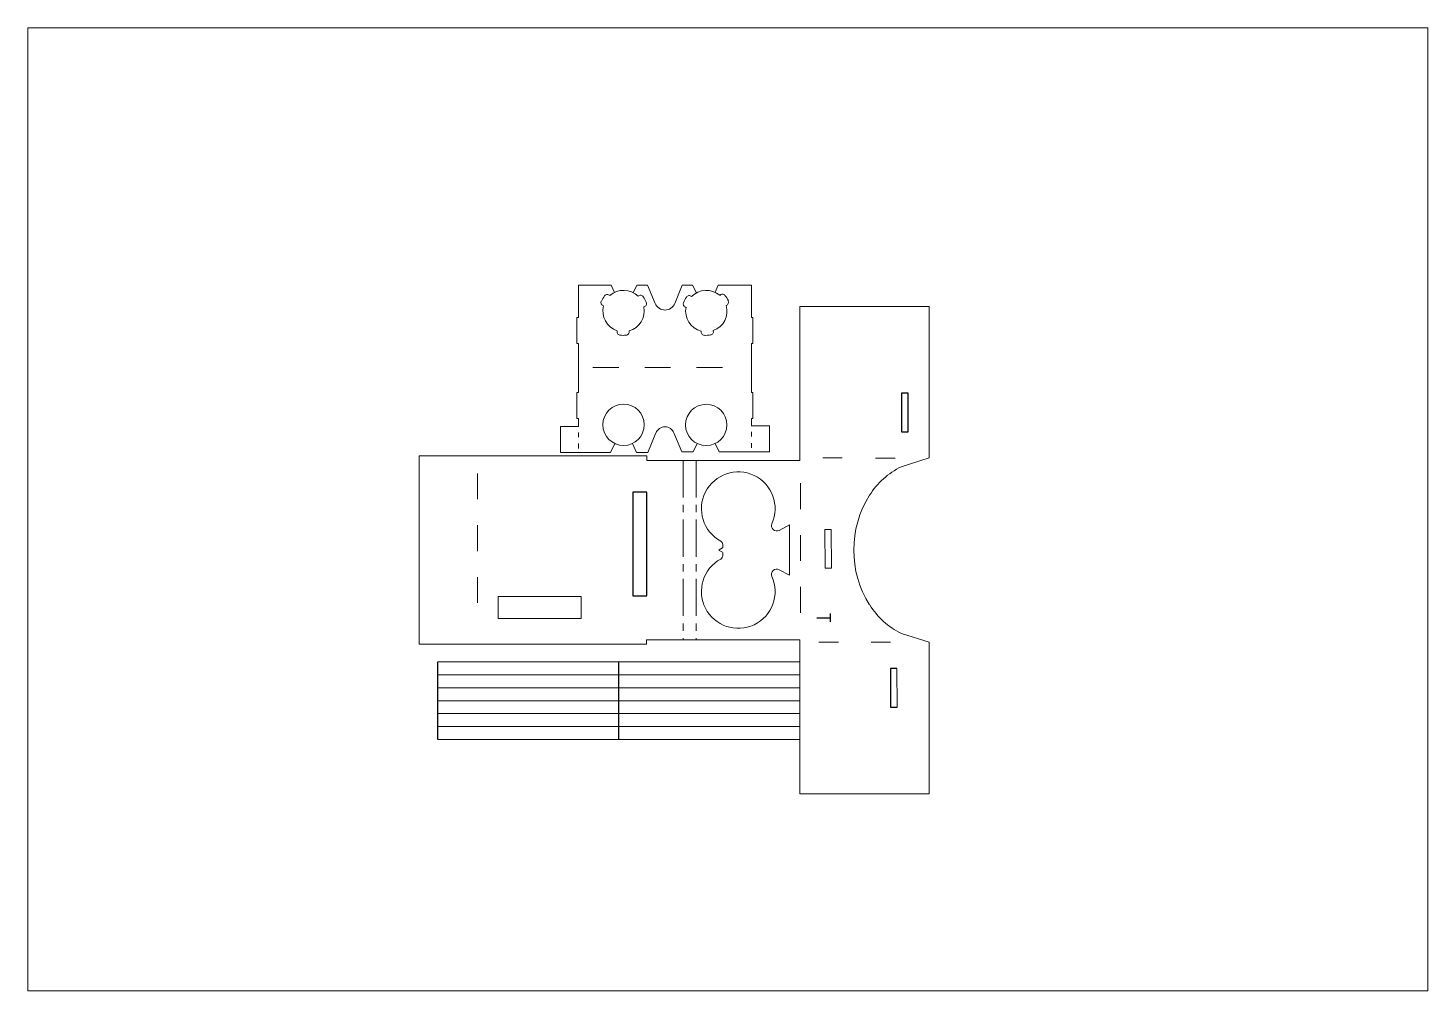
# Paper-space layout 'TeilA' of a CAD drawing. Header units: millimetres. Extents: x 29 to 1168, y 20 to 804.
# The model-space entities are those that its viewports show. They can reach past a viewport. Long polylines and large blocks are cut down to what shows.
import ezdxf

# ---------------------------------------------------------------- set-up
doc = ezdxf.new("R2010")
doc.units = ezdxf.units.MM
doc.linetypes.add('CENTER', pattern=[10.16, 6.35, -1.27, 1.27, -1.27])

msp = doc.modelspace()

# ---------------------------------------------------------------- linework, layer by layer
at = {"lineweight": 5}
for p, q in [((6.2, 5.7), (-19, 5.7)), ((-19, 5.7), (-18.9, -19.2)), ((8.9, 0.2), (6.2, 5.7)), ((23.3, 0), (26.2, 5.7)), ((26.3, 5.7), (34.4, 5.7)), ((61.3, 5.7), (69.1, 5.7)), ((69.1, 5.7), (72.3, -0.1)), ((89.1, 5.7), (86.6, 0.3)), ((89.1, 5.7), (114.7, 5.8)), ((114.7, 5.8), (114.7, -19.2)), ((252.2, -10.6), (152.2, -10.6)), ((152.2, -129.7), (152.2, -10.6)), ((-18.9, -19.2), (-20.2, -19.2)), ((-20.2, -39.2), (-20.2, -19.2)), ((114.7, -19.2), (115.9, -19.2)), ((115.9, -19.2), (115.9, -39.2)), ((-19, -39.2), (-20.2, -39.2)), ((114.7, -39.2), (115.9, -39.2)), ((-19, -77.3), (-20.2, -77.3)), ((-20.2, -77.3), (-20.2, -97.3)), ((114.7, -77.3), (115.9, -77.3)), ((115.9, -77.3), (115.9, -97.3)), ((-19, -97.3), (-20.2, -97.3)), ((-19, -97.3), (-19, -103.5)), ((114.7, -97.3), (115.9, -97.3)), ((114.7, -97.3), (114.7, -103.1)), ((-33, -123.5), (-33, -103.5)), ((-33, -103.5), (-19, -103.5)), ((128.7, -103.1), (114.7, -103.1)), ((128.7, -123.1), (128.7, -103.1)), ((5.9, -123.5), (9.1, -116.7)), ((25.9, -123.5), (22.7, -116.7)), ((69.8, -123.1), (72.9, -116.7)), ((89.8, -123.1), (86.8, -116.7)), ((-142.3, -126.2), (34, -126.2)), ((-142.3, -271.9), (-142.3, -126.2)), ((5.9, -123.5), (-33, -123.5)), ((25.9, -123.5), (34.7, -123.5)), ((34, -129.7), (34, -126.2)), ((152.2, -129.7), (34, -129.7)), ((60.9, -123.1), (69.8, -123.1)), ((128.7, -123.1), (89.8, -123.1)), ((33.6, -268.4), (152.2, -268.4)), ((33.6, -268.4), (33.6, -271.9)), ((152.2, -387.5), (152.2, -268.4)), ((-142.3, -271.9), (33.6, -271.9)), ((152.2, -285.6), (-127.8, -285.6)), ((152.2, -295.6), (-127.8, -295.6)), ((152.2, -305.6), (-127.8, -305.6)), ((152.2, -315.6), (-127.8, -315.6)), ((152.2, -325.6), (-127.8, -325.6)), ((152.2, -335.6), (-127.8, -335.6)), ((-127.8, -345.6), (152.2, -345.6)), ((152.2, -387.5), (252.2, -387.5))]:
    msp.add_line(p, q, dxfattribs=at)
at = {"color": 7, "lineweight": 5}
for p, q in [((34.4, 5.7), (40.2, -8.4)), ((55.5, -8.4), (61.3, 5.7)), ((252.2, -127.7), (252.2, -10.6)), ((-19, -39.2), (-19, -77.3)), ((114.7, -77.3), (114.7, -39.2)), ((34.7, -123.5), (40.9, -108.4)), ((54.8, -108.4), (60.9, -123.1)), ((252.2, -270.4), (252.2, -387.5))]:
    msp.add_line(p, q, dxfattribs=at)
at = {"color": 5, "lineweight": 5}
for p, q in [((12.2, -58), (-7.8, -58)), ((52.3, -58), (32.3, -58)), ((92.3, -58), (72.3, -58)), ((-19, -111.8), (-19, -108.1)), ((114.7, -111.3), (114.7, -107.6)), ((-19, -120.4), (-19, -116.7)), ((114.7, -120), (114.7, -116.3)), ((170, -127.7), (185, -127.7)), ((210.8, -128.1), (225.8, -128.1)), ((-97, -139.8), (-97, -159.8)), ((152.8, -167.4), (152.8, -147.4)), ((-97, -179.9), (-97, -199.9)), ((144.2, -179.6), (136.2, -183.9)), ((144.2, -218.5), (144.2, -179.6)), ((171.5, -183.2), (171.7, -213.2)), ((171.5, -183.2), (176.5, -183.2)), ((176.5, -183.2), (176.7, -213.1)), ((92.6, -194.8), (92.6, -197.1)), ((152.8, -207.5), (152.8, -187.5)), ((92.5, -197.3), (89.8, -198.8)), ((89.8, -199.3), (92.5, -200.8)), ((92.6, -201.1), (92.6, -203.4)), ((136.2, -214.3), (144.2, -218.5)), ((171.7, -213.2), (176.7, -213.1)), ((-97, -220), (-97, -240)), ((-81, -234.9), (-17, -234.9)), ((-81, -251.9), (-81, -234.9)), ((-17, -252), (-17, -235)), ((152.8, -247.6), (152.8, -227.6)), ((-17, -252), (-81, -251.9)), ((167, -270.4), (182, -270.4)), ((207.3, -270.4), (222.3, -270.4)), ((227.2, -290.7), (227.4, -320.7))]:
    msp.add_line(p, q, dxfattribs=at)
at = {"color": 5}
for p, q in [((235.9, -77.7), (230.9, -77.7)), ((230.9, -77.7), (230.9, -107.7)), ((235.9, -107.7), (235.9, -77.7)), ((230.9, -107.7), (235.9, -107.7)), ((23, -154.3), (23, -234.4)), ((34, -154.3), (23, -154.3)), ((34, -234.4), (34, -154.3)), ((23, -234.4), (34, -234.4)), ((227.2, -290.7), (222.2, -290.7)), ((222.2, -290.7), (222.2, -320.7)), ((222.2, -320.7), (227.4, -320.7))]:
    msp.add_line(p, q, dxfattribs=at)
at = {"color": 3, "linetype": 'CENTER', "lineweight": 5, "ltscale": 5}
for p, q in [((62, -129.7), (62, -268.4)), ((72, -129.7), (72, -268.4))]:
    msp.add_line(p, q, dxfattribs=at)
at = {"color": 3}
for p, q in [((175.9, -254.6), (175.9, -248.1)), ((165.4, -251.4), (175.8, -251.4))]:
    msp.add_line(p, q, dxfattribs=at)
for p, q in [((-127.8, -345.6), (-127.8, -285.6)), ((12.2, -345.6), (12.2, -285.6))]:
    msp.add_line(p, q)
at = {"color": 7, "lineweight": 5}
for points in [[(230.6, -134.6), (252.2, -127.7)], [(230.7, -263.6), (252.2, -270.4)]]:
    msp.add_lwpolyline(points, dxfattribs=at)
at = {"color": 5, "lineweight": 5}
for centre in [(15.9, -102.2), (79.8, -102.3)]:
    msp.add_circle(centre, 16, dxfattribs=at)
for centre, radius, start, end in [((15.9, -14.2), 16, 45.4048, 131.8629), ((79.9, -14.2), 16, 49.4049, 135.863), ((1, -7.6), 2.61, 156.1339, 255.4048), ((15.9, -14.2), 18.8, 141.1339, 156.1339), ((15.9, -14.2), 16, 165.4048, 251.8629), ((3.2, -4), 2.61, 41.8629, 141.1339), ((29, -4.6), 2.61, 36.1339, 135.4048), ((15.9, -14.2), 18.8, 21.1339, 36.1339), ((31, -8.4), 2.61, 281.8629, 21.1339), ((64.6, -8.7), 2.61, 160.1339, 259.4049), ((79.9, -14.2), 18.8, 145.1339, 160.1339), ((66.6, -4.9), 2.61, 45.863, 145.1339), ((79.9, -14.2), 16, 289.4049, 15.863), ((92.3, -3.8), 2.61, 40.1339, 139.4049), ((79.9, -14.2), 18.8, 25.1339, 40.1339), ((94.5, -7.3), 2.61, 285.863, 25.1339), ((15.9, -14.2), 16, 285.4048, 11.8629), ((79.9, -14.2), 16, 169.4049, 255.863), ((13.4, -30.2), 2.61, 161.8629, 261.1339), ((17.6, -30.3), 2.61, 276.1339, 15.4048), ((78.5, -30.4), 2.61, 165.863, 265.1339), ((82.7, -30.2), 2.61, 280.1339, 19.4049), ((15.9, -14.2), 18.8, 261.1339, 276.1339), ((79.9, -14.2), 18.8, 265.1339, 280.1339), ((104.6, -167.1), 28.5, 335.8952, 241.5631), ((134.3, -180.3), 4, 155.8952, 298), ((89.6, -194.8), 3, 0, 61.5631), ((89.9, -199.1), 0.25, 120, 240), ((89.6, -203.4), 3, 298.4369, 0), ((92.4, -197.1), 0.25, 300, 0), ((92.4, -201.1), 0.25, 0, 60), ((104.6, -231.1), 28.5, 118.4369, 24.1048), ((134.3, -217.8), 4, 62, 204.1048)]:
    msp.add_arc(centre, radius, start, end, dxfattribs=at)
at = {"color": 7, "lineweight": 5}
for centre, radius, start, end in [((47.9, -5.2), 8.26, 202.5, 337.5), ((47.9, -111.3), 7.51, 22.5, 157.5), ((257, -188.5), 60, 116.1029, 148), ((273.9, -199.1), 80, 148, 212), ((257.1, -209.7), 60, 212, 243.8971)]:
    msp.add_arc(centre, radius, start, end, dxfattribs=at)

psp = doc.layouts.new('TeilA')

# ---------------------------------------------------------------- viewports
at = {"layer": '0', "view_target_point": (174.5, -83.7)}
psp.add_viewport(center=(598.5, 412.2), size=(1139.6, 784.067), view_center_point=(-77.9, -84), view_height=744.863, dxfattribs=at)

doc.saveas('drawing.dxf')
